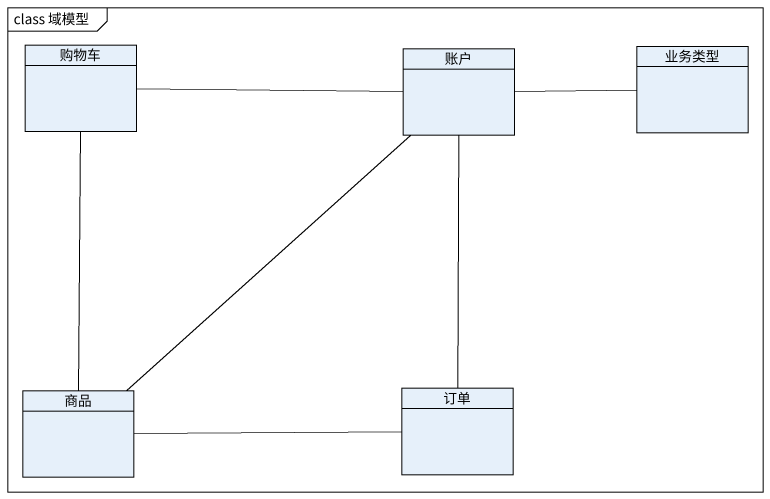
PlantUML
@startuml
mainframe class 域模型
hide circle
hide empty members
class 购物车
class 账户
class 业务类型
class 商品
class 订单
购物车 -- 商品
账户 -left- 购物车
账户 -right- 业务类型
账户 -- 商品
账户 -- 订单
订单 -left- 商品
@enduml
